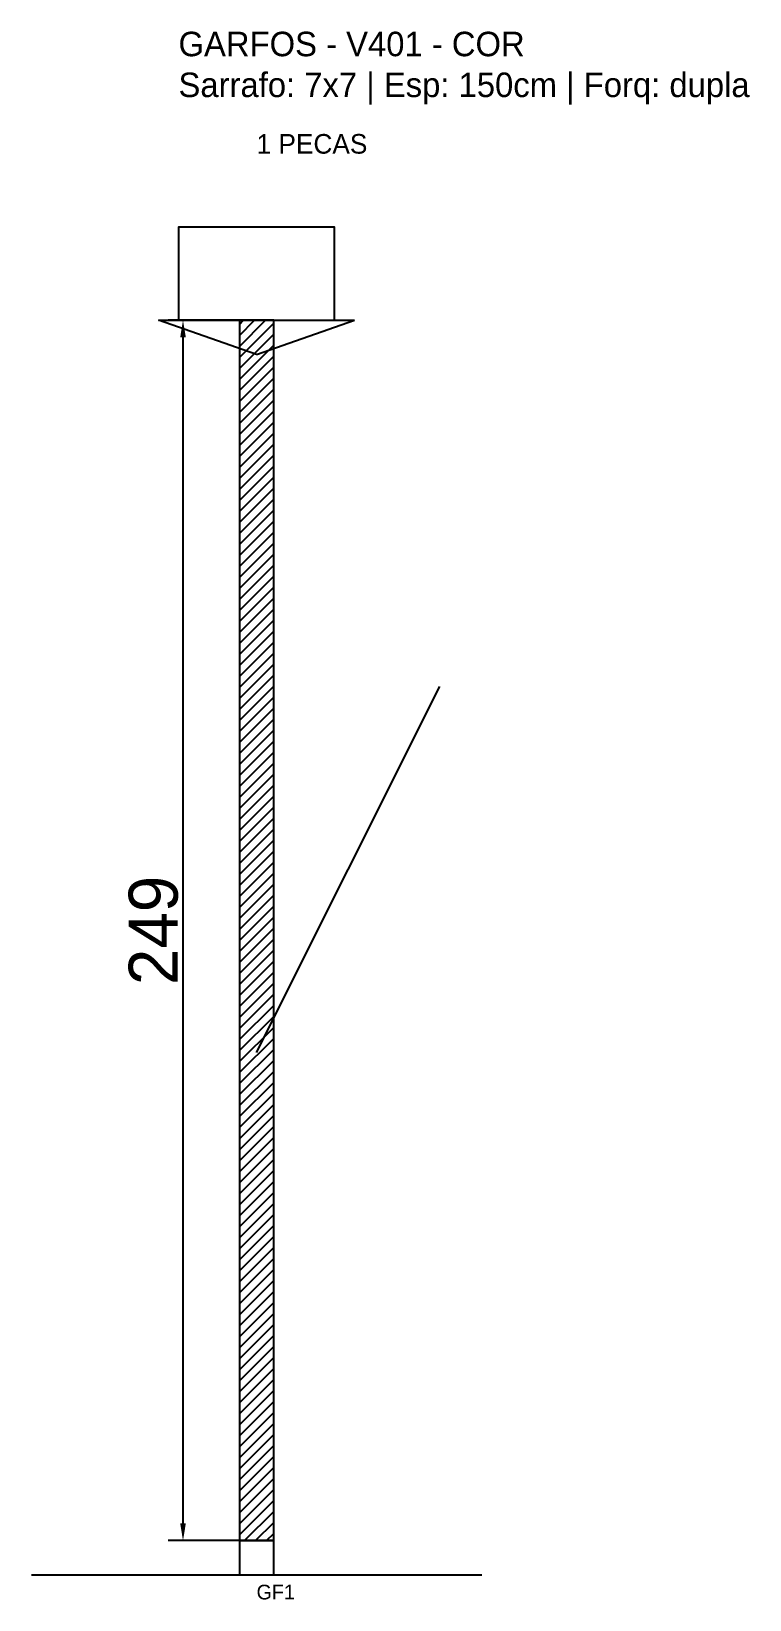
# Model space of a CAD drawing. Header units: metres. Extents: x -30 to 116, y -12 to 308.
import ezdxf

# ---------------------------------------------------------------- set-up
doc = ezdxf.new("R2010")
doc.units = ezdxf.units.M
for name, color, linetype in [('BARRA_ANCORAGEM', 1, 'Continuous'), ('COTA', 241, 'Continuous'), ('GARFOS OK', 3, 'Continuous'), ('NOME DA VIGA', 6, 'Continuous'), ('SARR_7x7', 40, 'Continuous'), ('VIGAS', 3, 'Continuous')]:
    doc.layers.add(name, color=color, linetype=linetype)
doc.dimstyles.new('EZ DXF', dxfattribs={"dimtxt": 10, "dimasz": 3.5, "dimexe": 3, "dimexo": 1.5, "dimgap": 1, "dimtad": 1, "dimdec": 1, "dimdsep": 46, "dimcen": 2.5, "dimazin": 3, "dimtfac": 1, "dimtmove": 0, "dimatfit": 3})

msp = doc.modelspace()

# ---------------------------------------------------------------- hatches: boundary and pattern name
at = {"layer": 'COTA'}
h = msp.add_hatch(dxfattribs=at)
h.set_pattern_fill('ANSI31', scale=0.5)
h.paths.add_polyline_path([(12.416519, 0), (19.416519, 0), (19.416519, 249), (12.416519, 249)])

# ---------------------------------------------------------------- linework, layer by layer
at = {"layer": 'BARRA_ANCORAGEM'}
msp.add_line((15.916519, 99.6), (53.266519, 174.3), dxfattribs=at)
at = {"layer": 'GARFOS OK'}
for p, q in [((15.916519, 242), (-4.083481, 249)), ((-4.083481, 249), (35.916519, 249)), ((15.916519, 242), (35.916519, 249))]:
    msp.add_line(p, q, dxfattribs=at)
at = {"layer": 'GARFOS OK', "linetype": 'CONTINUOUS'}
msp.add_line((-30, -7), (61.833038, -7), dxfattribs=at)
at = {"layer": 'GARFOS OK'}
msp.add_lwpolyline([(12.416519, 0), (19.416519, 0), (19.416519, 249), (12.416519, 249), (12.416519, 0)], dxfattribs=at)
at = {"layer": 'SARR_7x7'}
msp.add_lwpolyline([(12.416519, -7), (19.416519, -7), (19.416519, 0), (12.416519, 0), (12.416519, -7)], dxfattribs=at)
at = {"layer": 'VIGAS'}
msp.add_lwpolyline([(0, 249), (31.833038, 249), (31.833038, 268), (0, 268), (0, 249)], dxfattribs=at)

# ---------------------------------------------------------------- texts
at = {"layer": 'NOME DA VIGA'}
for s, height, p in [('1 PECAS', 4, (15.916519, 283)), ('GF1', 3, (15.916519, -12))]:
    msp.add_text(s, height=height, dxfattribs=at).set_placement(p)
at = {"layer": 'NOME DA VIGA', "insert": (0, 293), "char_height": 5, "attachment_point": 7}
msp.add_mtext('GARFOS - V401 - COR\\PSarrafo: 7x7 | Esp: 150cm | Forq: dupla', dxfattribs=at)

# ---------------------------------------------------------------- dimensions: what is measured, and where the dimension line sits
at = {"layer": 'COTA'}
msp.add_linear_dim(base=(0.916519, 0), p1=(15.916519, 0), p2=(15.916519, 249), angle=90, dimstyle='EZ DXF', dxfattribs=at).render()

doc.saveas('drawing.dxf')
